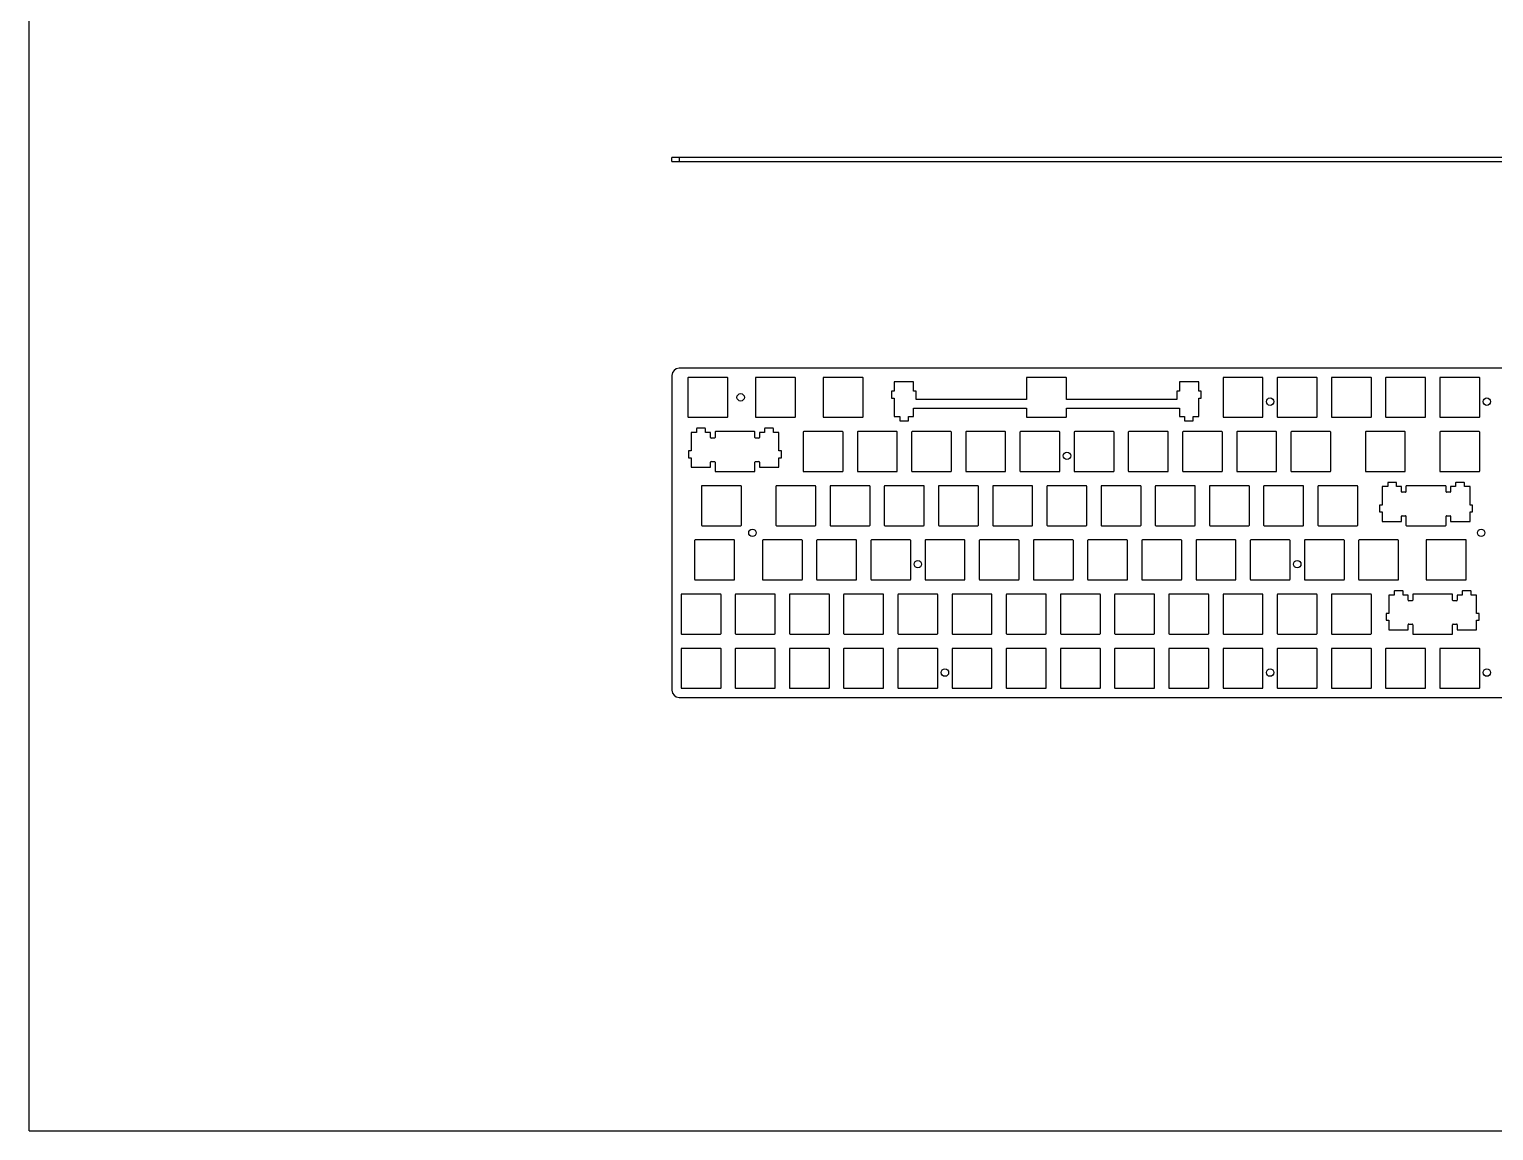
# Model space of a CAD drawing. Header units: inches. Extents: x -7 to 780, y -72 to 716.
# Drawn here: x -7 to 506, y -72 to 314 of the extents above; entities that cross this region are included whole.
import ezdxf

# ---------------------------------------------------------------- set-up
doc = ezdxf.new("R2010")
doc.units = ezdxf.units.IN
doc.header["$LTSCALE"] = 51.326917
doc.header["$MEASUREMENT"] = 0
doc.layers.get('0').update_dxf_attribs({"linetype": 'CONTINUOUS'})

msp = doc.modelspace()

# ---------------------------------------------------------------- linework, layer by layer
at = {"color": 7, "linetype": 'Continuous'}
for p, q in [((-7.436, -71.832), (-7.436, 715.569)), ((217.871, 267.951), (217.871, 269.451)), ((523.271, 269.451), (217.871, 269.451)), ((217.871, 267.951), (523.271, 267.951)), ((220.371, 269.451), (220.371, 267.951)), ((520.771, 195.495), (220.371, 195.495)), ((217.871, 192.995), (217.871, 82.595)), ((223.451, 192.095), (223.451, 178.495)), ((237.251, 192.295), (223.651, 192.295)), ((237.451, 178.495), (237.451, 192.095)), ((247.161, 192.095), (247.161, 178.495)), ((260.961, 192.295), (247.361, 192.295)), ((261.161, 178.495), (261.161, 192.095)), ((270.871, 192.095), (270.871, 178.495)), ((284.671, 192.295), (271.071, 192.295)), ((284.871, 178.495), (284.871, 192.095)), ((295.766, 190.795), (295.766, 187.445)), ((302.566, 190.795), (295.766, 190.795)), ((302.566, 187.445), (302.566, 190.795)), ((342.166, 192.095), (342.166, 184.545)), ((355.966, 192.295), (342.366, 192.295)), ((356.166, 184.545), (356.166, 192.095)), ((395.766, 190.795), (395.766, 187.445)), ((402.566, 190.795), (395.766, 190.795)), ((402.566, 187.445), (402.566, 190.795)), ((411.071, 192.095), (411.071, 178.495)), ((424.871, 192.295), (411.271, 192.295)), ((425.071, 178.495), (425.071, 192.095)), ((430.071, 192.095), (430.071, 178.495)), ((443.871, 192.295), (430.271, 192.295)), ((444.071, 178.495), (444.071, 192.095)), ((449.071, 192.095), (449.071, 178.495)), ((462.871, 192.295), (449.271, 192.295)), ((463.071, 178.495), (463.071, 192.095)), ((468.071, 192.095), (468.071, 178.495)), ((481.871, 192.295), (468.271, 192.295)), ((482.071, 178.495), (482.071, 192.095)), ((487.071, 192.095), (487.071, 178.495)), ((500.871, 192.295), (487.271, 192.295)), ((501.071, 178.495), (501.071, 192.095)), ((294.866, 187.445), (294.866, 185.045)), ((295.766, 187.445), (294.866, 187.445)), ((294.866, 185.045), (295.766, 185.045)), ((295.766, 185.045), (295.766, 178.595)), ((303.466, 187.445), (302.566, 187.445)), ((303.466, 184.545), (303.466, 187.445)), ((394.866, 187.445), (394.866, 184.545)), ((395.766, 187.445), (394.866, 187.445)), ((403.466, 187.445), (402.566, 187.445)), ((402.566, 178.595), (402.566, 185.045)), ((402.566, 185.045), (403.466, 185.045)), ((403.466, 185.045), (403.466, 187.445)), ((302.566, 178.595), (302.566, 181.545)), ((302.566, 181.545), (342.166, 181.545)), ((342.166, 184.545), (303.466, 184.545)), ((342.166, 181.545), (342.166, 178.495)), ((394.866, 184.545), (356.166, 184.545)), ((356.166, 178.495), (356.166, 181.545)), ((356.166, 181.545), (395.766, 181.545)), ((395.766, 181.545), (395.766, 178.595)), ((223.651, 178.295), (237.251, 178.295)), ((247.361, 178.295), (260.961, 178.295)), ((271.071, 178.295), (284.671, 178.295)), ((295.766, 178.595), (297.716, 178.595)), ((297.716, 178.595), (297.716, 177.095)), ((297.716, 177.095), (300.816, 177.095)), ((300.816, 177.095), (300.816, 178.595)), ((300.816, 178.595), (302.566, 178.595)), ((342.366, 178.295), (355.966, 178.295)), ((395.766, 178.595), (397.516, 178.595)), ((397.516, 178.595), (397.516, 177.095)), ((397.516, 177.095), (400.616, 177.095)), ((400.616, 177.095), (400.616, 178.595)), ((400.616, 178.595), (402.566, 178.595)), ((411.271, 178.295), (424.871, 178.295)), ((430.271, 178.295), (443.871, 178.295)), ((449.271, 178.295), (462.871, 178.295)), ((468.271, 178.295), (481.871, 178.295)), ((487.271, 178.295), (500.871, 178.295)), ((224.576, 172.995), (224.576, 166.545)), ((226.526, 172.995), (224.576, 172.995)), ((226.526, 174.295), (226.526, 172.995)), ((229.426, 174.495), (226.726, 174.495)), ((229.626, 172.995), (229.626, 174.295)), ((231.376, 172.995), (229.626, 172.995)), ((231.376, 171.195), (231.376, 172.995)), ((232.776, 170.995), (231.576, 170.995)), ((232.976, 173.095), (232.976, 171.195)), ((246.776, 173.295), (233.176, 173.295)), ((246.976, 171.195), (246.976, 173.095)), ((248.376, 170.995), (247.176, 170.995)), ((248.576, 172.995), (248.576, 171.195)), ((250.326, 172.995), (248.576, 172.995)), ((250.326, 174.295), (250.326, 172.995)), ((253.226, 174.495), (250.526, 174.495)), ((253.426, 172.995), (253.426, 174.295)), ((255.376, 172.995), (253.426, 172.995)), ((255.376, 166.545), (255.376, 172.995)), ((263.866, 173.095), (263.866, 159.495)), ((277.666, 173.295), (264.066, 173.295)), ((277.866, 159.495), (277.866, 173.095)), ((282.866, 173.095), (282.866, 159.495)), ((296.666, 173.295), (283.066, 173.295)), ((296.866, 159.495), (296.866, 173.095)), ((301.866, 173.095), (301.866, 159.495)), ((315.666, 173.295), (302.066, 173.295)), ((315.866, 159.495), (315.866, 173.095)), ((320.866, 173.095), (320.866, 159.495)), ((334.666, 173.295), (321.066, 173.295)), ((334.866, 159.495), (334.866, 173.095)), ((339.866, 173.095), (339.866, 159.495)), ((353.666, 173.295), (340.066, 173.295)), ((353.866, 159.495), (353.866, 173.095)), ((358.866, 173.095), (358.866, 159.495)), ((372.666, 173.295), (359.066, 173.295)), ((372.866, 159.495), (372.866, 173.095)), ((377.866, 173.095), (377.866, 159.495)), ((391.666, 173.295), (378.066, 173.295)), ((391.866, 159.495), (391.866, 173.095)), ((396.866, 173.095), (396.866, 159.495)), ((410.666, 173.295), (397.066, 173.295)), ((410.866, 159.495), (410.866, 173.095)), ((415.866, 173.095), (415.866, 159.495)), ((429.666, 173.295), (416.066, 173.295)), ((429.866, 159.495), (429.866, 173.095)), ((434.866, 173.095), (434.866, 159.495)), ((448.666, 173.295), (435.066, 173.295)), ((448.866, 159.495), (448.866, 173.095)), ((460.966, 173.095), (460.966, 159.495)), ((474.766, 173.295), (461.166, 173.295)), ((474.966, 159.495), (474.966, 173.095)), ((487.071, 173.095), (487.071, 159.495)), ((500.871, 173.295), (487.271, 173.295)), ((501.071, 159.495), (501.071, 173.095)), ((223.676, 166.545), (223.676, 164.145)), ((224.576, 166.545), (223.676, 166.545)), ((256.276, 166.545), (255.376, 166.545)), ((256.276, 164.145), (256.276, 166.545)), ((223.676, 164.145), (224.576, 164.145)), ((224.576, 164.145), (224.576, 160.795)), ((224.576, 160.795), (231.376, 160.795)), ((231.376, 160.795), (231.376, 162.595)), ((231.576, 162.795), (232.776, 162.795)), ((232.976, 162.595), (232.976, 159.495)), ((233.176, 159.295), (246.776, 159.295)), ((246.976, 159.495), (246.976, 162.595)), ((247.176, 162.795), (248.376, 162.795)), ((248.576, 162.595), (248.576, 160.795)), ((248.576, 160.795), (255.376, 160.795)), ((255.376, 160.795), (255.376, 164.145)), ((255.376, 164.145), (256.276, 164.145)), ((264.066, 159.295), (277.666, 159.295)), ((283.066, 159.295), (296.666, 159.295)), ((302.066, 159.295), (315.666, 159.295)), ((321.066, 159.295), (334.666, 159.295)), ((340.066, 159.295), (353.666, 159.295)), ((359.066, 159.295), (372.666, 159.295)), ((378.066, 159.295), (391.666, 159.295)), ((397.066, 159.295), (410.666, 159.295)), ((416.066, 159.295), (429.666, 159.295)), ((435.066, 159.295), (448.666, 159.295)), ((461.166, 159.295), (474.766, 159.295)), ((487.271, 159.295), (500.871, 159.295)), ((228.216, 154.095), (228.216, 140.495)), ((242.016, 154.295), (228.416, 154.295)), ((242.216, 140.495), (242.216, 154.095)), ((254.316, 154.095), (254.316, 140.495)), ((268.116, 154.295), (254.516, 154.295)), ((268.316, 140.495), (268.316, 154.095)), ((273.316, 154.095), (273.316, 140.495)), ((287.116, 154.295), (273.516, 154.295)), ((287.316, 140.495), (287.316, 154.095)), ((292.316, 154.095), (292.316, 140.495)), ((306.116, 154.295), (292.516, 154.295)), ((306.316, 140.495), (306.316, 154.095)), ((311.316, 154.095), (311.316, 140.495)), ((325.116, 154.295), (311.516, 154.295)), ((325.316, 140.495), (325.316, 154.095)), ((330.316, 154.095), (330.316, 140.495)), ((344.116, 154.295), (330.516, 154.295)), ((344.316, 140.495), (344.316, 154.095)), ((349.316, 154.095), (349.316, 140.495)), ((363.116, 154.295), (349.516, 154.295)), ((363.316, 140.495), (363.316, 154.095)), ((368.316, 154.095), (368.316, 140.495)), ((382.116, 154.295), (368.516, 154.295)), ((382.316, 140.495), (382.316, 154.095)), ((387.316, 154.095), (387.316, 140.495)), ((401.116, 154.295), (387.516, 154.295)), ((401.316, 140.495), (401.316, 154.095)), ((406.316, 154.095), (406.316, 140.495)), ((420.116, 154.295), (406.516, 154.295)), ((420.316, 140.495), (420.316, 154.095)), ((425.316, 154.095), (425.316, 140.495)), ((439.116, 154.295), (425.516, 154.295)), ((439.316, 140.495), (439.316, 154.095)), ((444.316, 154.095), (444.316, 140.495)), ((458.116, 154.295), (444.516, 154.295)), ((458.316, 140.495), (458.316, 154.095)), ((468.821, 155.295), (468.821, 153.995)), ((471.721, 155.495), (469.021, 155.495)), ((471.921, 153.995), (471.921, 155.295)), ((475.196, 154.095), (475.196, 152.039)), ((489.071, 154.295), (475.396, 154.295)), ((489.271, 152.195), (489.271, 154.095)), ((492.621, 155.295), (492.621, 153.995)), ((495.521, 155.495), (492.821, 155.495)), ((495.721, 153.995), (495.721, 155.295)), ((468.821, 153.995), (466.871, 153.995)), ((466.871, 153.995), (466.871, 147.545)), ((473.671, 153.995), (471.921, 153.995)), ((473.671, 152.195), (473.671, 153.995)), ((475.079, 151.995), (473.871, 151.995)), ((490.671, 151.995), (489.471, 151.995)), ((492.621, 153.995), (490.871, 153.995)), ((490.871, 153.995), (490.871, 152.195)), ((497.671, 153.995), (495.721, 153.995)), ((497.671, 147.545), (497.671, 153.995)), ((466.871, 147.545), (465.971, 147.545)), ((465.971, 147.545), (465.971, 145.145)), ((465.971, 145.145), (466.871, 145.145)), ((466.871, 145.145), (466.871, 141.795)), ((473.871, 143.795), (475.079, 143.795)), ((489.471, 143.795), (490.671, 143.795)), ((498.571, 147.545), (497.671, 147.545)), ((497.671, 145.145), (498.571, 145.145)), ((497.671, 141.795), (497.671, 145.145)), ((498.571, 145.145), (498.571, 147.545)), ((228.416, 140.295), (242.016, 140.295)), ((254.516, 140.295), (268.116, 140.295)), ((273.516, 140.295), (287.116, 140.295)), ((292.516, 140.295), (306.116, 140.295)), ((311.516, 140.295), (325.116, 140.295)), ((330.516, 140.295), (344.116, 140.295)), ((349.516, 140.295), (363.116, 140.295)), ((368.516, 140.295), (382.116, 140.295)), ((387.516, 140.295), (401.116, 140.295)), ((406.516, 140.295), (420.116, 140.295)), ((425.516, 140.295), (439.116, 140.295)), ((444.516, 140.295), (458.116, 140.295)), ((466.871, 141.795), (473.671, 141.795)), ((473.671, 141.795), (473.671, 143.595)), ((475.196, 143.751), (475.196, 140.495)), ((475.396, 140.295), (489.071, 140.295)), ((489.271, 140.495), (489.271, 143.595)), ((490.871, 143.595), (490.871, 141.795)), ((490.871, 141.795), (497.671, 141.795)), ((225.836, 135.095), (225.836, 121.495)), ((239.636, 135.295), (226.036, 135.295)), ((239.836, 121.495), (239.836, 135.095)), ((249.601, 135.095), (249.601, 121.495)), ((263.401, 135.295), (249.801, 135.295)), ((263.601, 121.495), (263.601, 135.095)), ((268.601, 135.095), (268.601, 121.495)), ((282.401, 135.295), (268.801, 135.295)), ((282.601, 121.495), (282.601, 135.095)), ((287.601, 135.095), (287.601, 121.495)), ((301.401, 135.295), (287.801, 135.295)), ((301.601, 121.495), (301.601, 135.095)), ((306.601, 135.095), (306.601, 121.495)), ((320.401, 135.295), (306.801, 135.295)), ((320.601, 121.495), (320.601, 135.095)), ((325.601, 135.095), (325.601, 121.495)), ((339.401, 135.295), (325.801, 135.295)), ((339.601, 121.495), (339.601, 135.095)), ((344.601, 135.095), (344.601, 121.495)), ((358.401, 135.295), (344.801, 135.295)), ((358.601, 121.495), (358.601, 135.095)), ((363.601, 135.095), (363.601, 121.495)), ((377.401, 135.295), (363.801, 135.295)), ((377.601, 121.495), (377.601, 135.095)), ((382.601, 135.095), (382.601, 121.495)), ((396.401, 135.295), (382.801, 135.295)), ((396.601, 121.495), (396.601, 135.095)), ((401.601, 135.095), (401.601, 121.495)), ((415.401, 135.295), (401.801, 135.295)), ((415.601, 121.495), (415.601, 135.095)), ((420.601, 135.095), (420.601, 121.495)), ((434.401, 135.295), (420.801, 135.295)), ((434.601, 121.495), (434.601, 135.095)), ((439.601, 135.095), (439.601, 121.495)), ((453.401, 135.295), (439.801, 135.295)), ((453.601, 121.495), (453.601, 135.095)), ((458.601, 135.095), (458.601, 121.495)), ((472.401, 135.295), (458.801, 135.295)), ((472.601, 121.495), (472.601, 135.095)), ((496.331, 135.295), (482.331, 135.295)), ((482.331, 135.295), (482.331, 121.295)), ((496.331, 121.295), (496.331, 135.295)), ((226.036, 121.295), (239.636, 121.295)), ((249.801, 121.295), (263.401, 121.295)), ((268.801, 121.295), (282.401, 121.295)), ((287.801, 121.295), (301.401, 121.295)), ((306.801, 121.295), (320.401, 121.295)), ((325.801, 121.295), (339.401, 121.295)), ((344.801, 121.295), (358.401, 121.295)), ((363.801, 121.295), (377.401, 121.295)), ((382.801, 121.295), (396.401, 121.295)), ((401.801, 121.295), (415.401, 121.295)), ((420.801, 121.295), (434.401, 121.295)), ((439.801, 121.295), (453.401, 121.295)), ((458.801, 121.295), (472.401, 121.295)), ((482.331, 121.295), (496.331, 121.295)), ((221.071, 116.095), (221.071, 102.495)), ((234.871, 116.295), (221.271, 116.295)), ((235.071, 102.495), (235.071, 116.095)), ((240.071, 116.095), (240.071, 102.495)), ((253.871, 116.295), (240.271, 116.295)), ((254.071, 102.495), (254.071, 116.095)), ((259.071, 116.095), (259.071, 102.495)), ((272.871, 116.295), (259.271, 116.295)), ((273.071, 102.495), (273.071, 116.095)), ((278.071, 116.095), (278.071, 102.495)), ((291.871, 116.295), (278.271, 116.295)), ((292.071, 102.495), (292.071, 116.095)), ((297.071, 116.095), (297.071, 102.495)), ((310.871, 116.295), (297.271, 116.295)), ((311.071, 102.495), (311.071, 116.095)), ((316.071, 116.095), (316.071, 102.495)), ((329.871, 116.295), (316.271, 116.295)), ((330.071, 102.495), (330.071, 116.095)), ((335.071, 116.095), (335.071, 102.495)), ((348.871, 116.295), (335.271, 116.295)), ((349.071, 102.495), (349.071, 116.095)), ((354.071, 116.095), (354.071, 102.495)), ((367.871, 116.295), (354.271, 116.295)), ((368.071, 102.495), (368.071, 116.095)), ((373.071, 116.095), (373.071, 102.495)), ((386.871, 116.295), (373.271, 116.295)), ((387.071, 102.495), (387.071, 116.095)), ((392.071, 116.095), (392.071, 102.495)), ((405.871, 116.295), (392.271, 116.295)), ((406.071, 102.495), (406.071, 116.095)), ((411.071, 116.095), (411.071, 102.495)), ((424.871, 116.295), (411.271, 116.295)), ((425.071, 102.495), (425.071, 116.095)), ((430.071, 116.095), (430.071, 102.495)), ((443.871, 116.295), (430.271, 116.295)), ((444.071, 102.495), (444.071, 116.095)), ((449.071, 116.095), (449.071, 102.495)), ((462.871, 116.295), (449.271, 116.295)), ((463.071, 102.495), (463.071, 116.095)), ((471.121, 115.995), (469.171, 115.995)), ((469.171, 115.995), (469.171, 109.545)), ((471.121, 117.295), (471.121, 115.995)), ((474.021, 117.495), (471.321, 117.495)), ((474.221, 115.995), (474.221, 117.295)), ((475.971, 115.995), (474.221, 115.995)), ((475.971, 114.195), (475.971, 115.995)), ((477.371, 113.995), (476.171, 113.995)), ((491.571, 116.295), (477.571, 116.295)), ((477.571, 116.295), (477.571, 114.195)), ((491.571, 114.195), (491.571, 116.295)), ((492.971, 113.995), (491.771, 113.995)), ((494.921, 115.995), (493.171, 115.995)), ((493.171, 115.995), (493.171, 114.195)), ((494.921, 117.295), (494.921, 115.995)), ((497.821, 117.495), (495.121, 117.495)), ((498.021, 115.995), (498.021, 117.295)), ((499.971, 115.995), (498.021, 115.995)), ((499.971, 109.545), (499.971, 115.995)), ((469.171, 109.545), (468.271, 109.545)), ((468.271, 109.545), (468.271, 107.145)), ((500.871, 109.545), (499.971, 109.545)), ((500.871, 107.145), (500.871, 109.545)), ((468.271, 107.145), (469.171, 107.145)), ((469.171, 107.145), (469.171, 103.795)), ((469.171, 103.795), (475.971, 103.795)), ((475.971, 103.795), (475.971, 105.595)), ((476.171, 105.795), (477.371, 105.795)), ((477.571, 105.595), (477.571, 102.295)), ((491.571, 102.295), (491.571, 105.595)), ((491.771, 105.795), (492.971, 105.795)), ((493.171, 105.595), (493.171, 103.795)), ((493.171, 103.795), (499.971, 103.795)), ((499.971, 107.145), (500.871, 107.145)), ((499.971, 103.795), (499.971, 107.145)), ((221.271, 102.295), (234.871, 102.295)), ((240.271, 102.295), (253.871, 102.295)), ((259.271, 102.295), (272.871, 102.295)), ((278.271, 102.295), (291.871, 102.295)), ((297.271, 102.295), (310.871, 102.295)), ((316.271, 102.295), (329.871, 102.295)), ((335.271, 102.295), (348.871, 102.295)), ((354.271, 102.295), (367.871, 102.295)), ((373.271, 102.295), (386.871, 102.295)), ((392.271, 102.295), (405.871, 102.295)), ((411.271, 102.295), (424.871, 102.295)), ((430.271, 102.295), (443.871, 102.295)), ((449.271, 102.295), (462.871, 102.295)), ((477.571, 102.295), (491.571, 102.295)), ((221.071, 97.095), (221.071, 83.495)), ((234.871, 97.295), (221.271, 97.295)), ((235.071, 83.495), (235.071, 97.095)), ((240.071, 97.095), (240.071, 83.495)), ((253.871, 97.295), (240.271, 97.295)), ((254.071, 83.495), (254.071, 97.095)), ((259.071, 97.095), (259.071, 83.495)), ((272.871, 97.295), (259.271, 97.295)), ((273.071, 83.495), (273.071, 97.095)), ((278.071, 97.095), (278.071, 83.495)), ((291.871, 97.295), (278.271, 97.295)), ((292.071, 83.495), (292.071, 97.095)), ((297.071, 97.095), (297.071, 83.495)), ((310.871, 97.295), (297.271, 97.295)), ((311.071, 83.495), (311.071, 97.095)), ((316.071, 97.095), (316.071, 83.495)), ((329.871, 97.295), (316.271, 97.295)), ((330.071, 83.495), (330.071, 97.095)), ((335.071, 97.095), (335.071, 83.495)), ((348.871, 97.295), (335.271, 97.295)), ((349.071, 83.495), (349.071, 97.095)), ((354.071, 97.095), (354.071, 83.495)), ((367.871, 97.295), (354.271, 97.295)), ((368.071, 83.495), (368.071, 97.095)), ((373.071, 97.095), (373.071, 83.495)), ((386.871, 97.295), (373.271, 97.295)), ((387.071, 83.495), (387.071, 97.095)), ((392.071, 97.095), (392.071, 83.495)), ((405.871, 97.295), (392.271, 97.295)), ((406.071, 83.495), (406.071, 97.095)), ((411.071, 97.095), (411.071, 83.495)), ((424.871, 97.295), (411.271, 97.295)), ((425.071, 83.495), (425.071, 97.095)), ((430.071, 97.095), (430.071, 83.495)), ((443.871, 97.295), (430.271, 97.295)), ((444.071, 83.495), (444.071, 97.095)), ((449.071, 97.095), (449.071, 83.495)), ((462.871, 97.295), (449.271, 97.295)), ((463.071, 83.495), (463.071, 97.095)), ((468.071, 97.095), (468.071, 83.495)), ((481.871, 97.295), (468.271, 97.295)), ((482.071, 83.495), (482.071, 97.095)), ((487.071, 97.095), (487.071, 83.495)), ((500.871, 97.295), (487.271, 97.295)), ((501.071, 83.495), (501.071, 97.095)), ((221.271, 83.295), (234.871, 83.295)), ((240.271, 83.295), (253.871, 83.295)), ((259.271, 83.295), (272.871, 83.295)), ((278.271, 83.295), (291.871, 83.295)), ((297.271, 83.295), (310.871, 83.295)), ((316.271, 83.295), (329.871, 83.295)), ((335.271, 83.295), (348.871, 83.295)), ((354.271, 83.295), (367.871, 83.295)), ((373.271, 83.295), (386.871, 83.295)), ((392.271, 83.295), (405.871, 83.295)), ((411.271, 83.295), (424.871, 83.295)), ((430.271, 83.295), (443.871, 83.295)), ((449.271, 83.295), (462.871, 83.295)), ((468.271, 83.295), (481.871, 83.295)), ((487.271, 83.295), (500.871, 83.295)), ((220.371, 80.095), (520.771, 80.095)), ((-7.436, -71.832), (779.965, -71.832))]:
    msp.add_line(p, q, dxfattribs=at)
for centre in [(241.951, 185.295), (427.571, 183.795), (503.571, 183.795), (356.366, 164.795), (246.071, 137.795), (501.571, 137.795), (304.101, 126.795), (437.101, 126.795), (313.571, 88.795), (427.571, 88.795), (503.571, 88.795)]:
    msp.add_circle(centre, 1.3, dxfattribs=at)
for centre, radius, start, end in [((220.371, 192.995), 2.5, 90, 180), ((223.651, 192.095), 0.2, 90, 180), ((237.251, 192.095), 0.2, 0, 90), ((247.361, 192.095), 0.2, 90, 180), ((260.961, 192.095), 0.2, 0, 90), ((271.071, 192.095), 0.2, 90, 180), ((284.671, 192.095), 0.2, 0, 90), ((342.366, 192.095), 0.2, 90, 180), ((355.966, 192.095), 0.2, 0, 90), ((411.271, 192.095), 0.2, 90, 180), ((424.871, 192.095), 0.2, 0, 90), ((430.271, 192.095), 0.2, 90, 180), ((443.871, 192.095), 0.2, 0, 90), ((449.271, 192.095), 0.2, 90, 180), ((462.871, 192.095), 0.2, 0, 90), ((468.271, 192.095), 0.2, 90, 180), ((481.871, 192.095), 0.2, 0, 90), ((487.271, 192.095), 0.2, 90, 180), ((500.871, 192.095), 0.2, 0, 90), ((223.651, 178.495), 0.2, 180, 270), ((237.251, 178.495), 0.2, 270, 360), ((247.361, 178.495), 0.2, 180, 270), ((260.961, 178.495), 0.2, 270, 360), ((271.071, 178.495), 0.2, 180, 270), ((284.671, 178.495), 0.2, 270, 360), ((342.366, 178.495), 0.2, 180, 270), ((355.966, 178.495), 0.2, 270, 360), ((411.271, 178.495), 0.2, 180, 270), ((424.871, 178.495), 0.2, 270, 360), ((430.271, 178.495), 0.2, 180, 270), ((443.871, 178.495), 0.2, 270, 360), ((449.271, 178.495), 0.2, 180, 270), ((462.871, 178.495), 0.2, 270, 360), ((468.271, 178.495), 0.2, 180, 270), ((481.871, 178.495), 0.2, 270, 360), ((487.271, 178.495), 0.2, 180, 270), ((500.871, 178.495), 0.2, 270, 360), ((226.726, 174.295), 0.2, 90, 180), ((229.426, 174.295), 0.2, 0, 90), ((231.576, 171.195), 0.2, 180, 270), ((232.776, 171.195), 0.2, 270, 360), ((233.176, 173.095), 0.2, 90, 180), ((246.776, 173.095), 0.2, 0, 90), ((247.176, 171.195), 0.2, 180, 270), ((248.376, 171.195), 0.2, 270, 360), ((250.526, 174.295), 0.2, 90, 180), ((253.226, 174.295), 0.2, 0, 90), ((264.066, 173.095), 0.2, 90, 180), ((277.666, 173.095), 0.2, 0, 90), ((283.066, 173.095), 0.2, 90, 180), ((296.666, 173.095), 0.2, 0, 90), ((302.066, 173.095), 0.2, 90, 180), ((315.666, 173.095), 0.2, 0, 90), ((321.066, 173.095), 0.2, 90, 180), ((334.666, 173.095), 0.2, 0, 90), ((340.066, 173.095), 0.2, 90, 180), ((353.666, 173.095), 0.2, 0, 90), ((359.066, 173.095), 0.2, 90, 180), ((372.666, 173.095), 0.2, 0, 90), ((378.066, 173.095), 0.2, 90, 180), ((391.666, 173.095), 0.2, 0, 90), ((397.066, 173.095), 0.2, 90, 180), ((410.666, 173.095), 0.2, 0, 90), ((416.066, 173.095), 0.2, 90, 180), ((429.666, 173.095), 0.2, 0, 90), ((435.066, 173.095), 0.2, 90, 180), ((448.666, 173.095), 0.2, 0, 90), ((461.166, 173.095), 0.2, 90, 180), ((474.766, 173.095), 0.2, 0, 90), ((487.271, 173.095), 0.2, 90, 180), ((500.871, 173.095), 0.2, 0, 90), ((231.576, 162.595), 0.2, 90, 180), ((232.776, 162.595), 0.2, 0, 90), ((233.176, 159.495), 0.2, 180, 270), ((246.776, 159.495), 0.2, 270, 360), ((247.176, 162.595), 0.2, 90, 180), ((248.376, 162.595), 0.2, 0, 90), ((264.066, 159.495), 0.2, 180, 270), ((277.666, 159.495), 0.2, 270, 360), ((283.066, 159.495), 0.2, 180, 270), ((296.666, 159.495), 0.2, 270, 360), ((302.066, 159.495), 0.2, 180, 270), ((315.666, 159.495), 0.2, 270, 360), ((321.066, 159.495), 0.2, 180, 270), ((334.666, 159.495), 0.2, 270, 360), ((340.066, 159.495), 0.2, 180, 270), ((353.666, 159.495), 0.2, 270, 360), ((359.066, 159.495), 0.2, 180, 270), ((372.666, 159.495), 0.2, 270, 360), ((378.066, 159.495), 0.2, 180, 270), ((391.666, 159.495), 0.2, 270, 360), ((397.066, 159.495), 0.2, 180, 270), ((410.666, 159.495), 0.2, 270, 360), ((416.066, 159.495), 0.2, 180, 270), ((429.666, 159.495), 0.2, 270, 360), ((435.066, 159.495), 0.2, 180, 270), ((448.666, 159.495), 0.2, 270, 360), ((461.166, 159.495), 0.2, 180, 270), ((474.766, 159.495), 0.2, 270, 360), ((487.271, 159.495), 0.2, 180, 270), ((500.871, 159.495), 0.2, 270, 360), ((228.416, 154.095), 0.2, 90, 180), ((242.016, 154.095), 0.2, 0, 90), ((254.516, 154.095), 0.2, 90, 180), ((268.116, 154.095), 0.2, 0, 90), ((273.516, 154.095), 0.2, 90, 180), ((287.116, 154.095), 0.2, 0, 90), ((292.516, 154.095), 0.2, 90, 180), ((306.116, 154.095), 0.2, 0, 90), ((311.516, 154.095), 0.2, 90, 180), ((325.116, 154.095), 0.2, 0, 90), ((330.516, 154.095), 0.2, 90, 180), ((344.116, 154.095), 0.2, 0, 90), ((349.516, 154.095), 0.2, 90, 180), ((363.116, 154.095), 0.2, 0, 90), ((368.516, 154.095), 0.2, 90, 180), ((382.116, 154.095), 0.2, 0, 90), ((387.516, 154.095), 0.2, 90, 180), ((401.116, 154.095), 0.2, 0, 90), ((406.516, 154.095), 0.2, 90, 180), ((420.116, 154.095), 0.2, 0, 90), ((425.516, 154.095), 0.2, 90, 180), ((439.116, 154.095), 0.2, 0, 90), ((444.516, 154.095), 0.2, 90, 180), ((458.116, 154.095), 0.2, 0, 90), ((469.021, 155.295), 0.2, 90, 180), ((471.721, 155.295), 0.2, 0, 90), ((475.396, 154.095), 0.2, 90, 180), ((489.071, 154.095), 0.2, 0, 90), ((492.821, 155.295), 0.2, 90, 180), ((495.521, 155.295), 0.2, 0, 90), ((473.871, 152.195), 0.2, 180, 270), ((475.071, 152.195), 0.2, 270, 308.68219), ((489.471, 152.195), 0.2, 180, 270), ((490.671, 152.195), 0.2, 270, 360), ((473.871, 143.595), 0.2, 90, 180), ((475.071, 143.595), 0.2, 51.31781, 90), ((489.471, 143.595), 0.2, 90, 180), ((490.671, 143.595), 0.2, 0, 90), ((228.416, 140.495), 0.2, 180, 270), ((242.016, 140.495), 0.2, 270, 360), ((254.516, 140.495), 0.2, 180, 270), ((268.116, 140.495), 0.2, 270, 360), ((273.516, 140.495), 0.2, 180, 270), ((287.116, 140.495), 0.2, 270, 360), ((292.516, 140.495), 0.2, 180, 270), ((306.116, 140.495), 0.2, 270, 360), ((311.516, 140.495), 0.2, 180, 270), ((325.116, 140.495), 0.2, 270, 360), ((330.516, 140.495), 0.2, 180, 270), ((344.116, 140.495), 0.2, 270, 360), ((349.516, 140.495), 0.2, 180, 270), ((363.116, 140.495), 0.2, 270, 360), ((368.516, 140.495), 0.2, 180, 270), ((382.116, 140.495), 0.2, 270, 360), ((387.516, 140.495), 0.2, 180, 270), ((401.116, 140.495), 0.2, 270, 360), ((406.516, 140.495), 0.2, 180, 270), ((420.116, 140.495), 0.2, 270, 360), ((425.516, 140.495), 0.2, 180, 270), ((439.116, 140.495), 0.2, 270, 360), ((444.516, 140.495), 0.2, 180, 270), ((458.116, 140.495), 0.2, 270, 360), ((475.396, 140.495), 0.2, 180, 270), ((489.071, 140.495), 0.2, 270, 360), ((226.036, 135.095), 0.2, 90, 180), ((239.636, 135.095), 0.2, 0, 90), ((249.801, 135.095), 0.2, 90, 180), ((263.401, 135.095), 0.2, 0, 90), ((268.801, 135.095), 0.2, 90, 180), ((282.401, 135.095), 0.2, 0, 90), ((287.801, 135.095), 0.2, 90, 180), ((301.401, 135.095), 0.2, 0, 90), ((306.801, 135.095), 0.2, 90, 180), ((320.401, 135.095), 0.2, 0, 90), ((325.801, 135.095), 0.2, 90, 180), ((339.401, 135.095), 0.2, 0, 90), ((344.801, 135.095), 0.2, 90, 180), ((358.401, 135.095), 0.2, 0, 90), ((363.801, 135.095), 0.2, 90, 180), ((377.401, 135.095), 0.2, 0, 90), ((382.801, 135.095), 0.2, 90, 180), ((396.401, 135.095), 0.2, 0, 90), ((401.801, 135.095), 0.2, 90, 180), ((415.401, 135.095), 0.2, 0, 90), ((420.801, 135.095), 0.2, 90, 180), ((434.401, 135.095), 0.2, 0, 90), ((439.801, 135.095), 0.2, 90, 180), ((453.401, 135.095), 0.2, 0, 90), ((458.801, 135.095), 0.2, 90, 180), ((472.401, 135.095), 0.2, 0, 90), ((226.036, 121.495), 0.2, 180, 270), ((239.636, 121.495), 0.2, 270, 360), ((249.801, 121.495), 0.2, 180, 270), ((263.401, 121.495), 0.2, 270, 360), ((268.801, 121.495), 0.2, 180, 270), ((282.401, 121.495), 0.2, 270, 360), ((287.801, 121.495), 0.2, 180, 270), ((301.401, 121.495), 0.2, 270, 360), ((306.801, 121.495), 0.2, 180, 270), ((320.401, 121.495), 0.2, 270, 360), ((325.801, 121.495), 0.2, 180, 270), ((339.401, 121.495), 0.2, 270, 360), ((344.801, 121.495), 0.2, 180, 270), ((358.401, 121.495), 0.2, 270, 360), ((363.801, 121.495), 0.2, 180, 270), ((377.401, 121.495), 0.2, 270, 360), ((382.801, 121.495), 0.2, 180, 270), ((396.401, 121.495), 0.2, 270, 360), ((401.801, 121.495), 0.2, 180, 270), ((415.401, 121.495), 0.2, 270, 360), ((420.801, 121.495), 0.2, 180, 270), ((434.401, 121.495), 0.2, 270, 360), ((439.801, 121.495), 0.2, 180, 270), ((453.401, 121.495), 0.2, 270, 360), ((458.801, 121.495), 0.2, 180, 270), ((472.401, 121.495), 0.2, 270, 360), ((221.271, 116.095), 0.2, 90, 180), ((234.871, 116.095), 0.2, 0, 90), ((240.271, 116.095), 0.2, 90, 180), ((253.871, 116.095), 0.2, 0, 90), ((259.271, 116.095), 0.2, 90, 180), ((272.871, 116.095), 0.2, 0, 90), ((278.271, 116.095), 0.2, 90, 180), ((291.871, 116.095), 0.2, 0, 90), ((297.271, 116.095), 0.2, 90, 180), ((310.871, 116.095), 0.2, 0, 90), ((316.271, 116.095), 0.2, 90, 180), ((329.871, 116.095), 0.2, 0, 90), ((335.271, 116.095), 0.2, 90, 180), ((348.871, 116.095), 0.2, 0, 90), ((354.271, 116.095), 0.2, 90, 180), ((367.871, 116.095), 0.2, 0, 90), ((373.271, 116.095), 0.2, 90, 180), ((386.871, 116.095), 0.2, 0, 90), ((392.271, 116.095), 0.2, 90, 180), ((405.871, 116.095), 0.2, 0, 90), ((411.271, 116.095), 0.2, 90, 180), ((424.871, 116.095), 0.2, 0, 90), ((430.271, 116.095), 0.2, 90, 180), ((443.871, 116.095), 0.2, 0, 90), ((449.271, 116.095), 0.2, 90, 180), ((462.871, 116.095), 0.2, 0, 90), ((471.321, 117.295), 0.2, 90, 180), ((474.021, 117.295), 0.2, 0, 90), ((476.171, 114.195), 0.2, 180, 270), ((477.371, 114.195), 0.2, 270, 360), ((491.771, 114.195), 0.2, 180, 270), ((492.971, 114.195), 0.2, 270, 360), ((495.121, 117.295), 0.2, 90, 180), ((497.821, 117.295), 0.2, 0, 90), ((476.171, 105.595), 0.2, 90, 180), ((477.371, 105.595), 0.2, 0, 90), ((491.771, 105.595), 0.2, 90, 180), ((492.971, 105.595), 0.2, 0, 90), ((221.271, 102.495), 0.2, 180, 270), ((234.871, 102.495), 0.2, 270, 360), ((240.271, 102.495), 0.2, 180, 270), ((253.871, 102.495), 0.2, 270, 360), ((259.271, 102.495), 0.2, 180, 270), ((272.871, 102.495), 0.2, 270, 360), ((278.271, 102.495), 0.2, 180, 270), ((291.871, 102.495), 0.2, 270, 360), ((297.271, 102.495), 0.2, 180, 270), ((310.871, 102.495), 0.2, 270, 360), ((316.271, 102.495), 0.2, 180, 270), ((329.871, 102.495), 0.2, 270, 360), ((335.271, 102.495), 0.2, 180, 270), ((348.871, 102.495), 0.2, 270, 360), ((354.271, 102.495), 0.2, 180, 270), ((367.871, 102.495), 0.2, 270, 360), ((373.271, 102.495), 0.2, 180, 270), ((386.871, 102.495), 0.2, 270, 360), ((392.271, 102.495), 0.2, 180, 270), ((405.871, 102.495), 0.2, 270, 360), ((411.271, 102.495), 0.2, 180, 270), ((424.871, 102.495), 0.2, 270, 360), ((430.271, 102.495), 0.2, 180, 270), ((443.871, 102.495), 0.2, 270, 360), ((449.271, 102.495), 0.2, 180, 270), ((462.871, 102.495), 0.2, 270, 360), ((221.271, 97.095), 0.2, 90, 180), ((234.871, 97.095), 0.2, 0, 90), ((240.271, 97.095), 0.2, 90, 180), ((253.871, 97.095), 0.2, 0, 90), ((259.271, 97.095), 0.2, 90, 180), ((272.871, 97.095), 0.2, 0, 90), ((278.271, 97.095), 0.2, 90, 180), ((291.871, 97.095), 0.2, 0, 90), ((297.271, 97.095), 0.2, 90, 180), ((310.871, 97.095), 0.2, 0, 90), ((316.271, 97.095), 0.2, 90, 180), ((329.871, 97.095), 0.2, 0, 90), ((335.271, 97.095), 0.2, 90, 180), ((348.871, 97.095), 0.2, 0, 90), ((354.271, 97.095), 0.2, 90, 180), ((367.871, 97.095), 0.2, 0, 90), ((373.271, 97.095), 0.2, 90, 180), ((386.871, 97.095), 0.2, 0, 90), ((392.271, 97.095), 0.2, 90, 180), ((405.871, 97.095), 0.2, 0, 90), ((411.271, 97.095), 0.2, 90, 180), ((424.871, 97.095), 0.2, 0, 90), ((430.271, 97.095), 0.2, 90, 180), ((443.871, 97.095), 0.2, 0, 90), ((449.271, 97.095), 0.2, 90, 180), ((462.871, 97.095), 0.2, 0, 90), ((468.271, 97.095), 0.2, 90, 180), ((481.871, 97.095), 0.2, 0, 90), ((487.271, 97.095), 0.2, 90, 180), ((500.871, 97.095), 0.2, 0, 90), ((220.371, 82.595), 2.5, 180, 270), ((221.271, 83.495), 0.2, 180, 270), ((234.871, 83.495), 0.2, 270, 360), ((240.271, 83.495), 0.2, 180, 270), ((253.871, 83.495), 0.2, 270, 360), ((259.271, 83.495), 0.2, 180, 270), ((272.871, 83.495), 0.2, 270, 360), ((278.271, 83.495), 0.2, 180, 270), ((291.871, 83.495), 0.2, 270, 360), ((297.271, 83.495), 0.2, 180, 270), ((310.871, 83.495), 0.2, 270, 360), ((316.271, 83.495), 0.2, 180, 270), ((329.871, 83.495), 0.2, 270, 360), ((335.271, 83.495), 0.2, 180, 270), ((348.871, 83.495), 0.2, 270, 360), ((354.271, 83.495), 0.2, 180, 270), ((367.871, 83.495), 0.2, 270, 360), ((373.271, 83.495), 0.2, 180, 270), ((386.871, 83.495), 0.2, 270, 360), ((392.271, 83.495), 0.2, 180, 270), ((405.871, 83.495), 0.2, 270, 360), ((411.271, 83.495), 0.2, 180, 270), ((424.871, 83.495), 0.2, 270, 360), ((430.271, 83.495), 0.2, 180, 270), ((443.871, 83.495), 0.2, 270, 360), ((449.271, 83.495), 0.2, 180, 270), ((462.871, 83.495), 0.2, 270, 360), ((468.271, 83.495), 0.2, 180, 270), ((481.871, 83.495), 0.2, 270, 360), ((487.271, 83.495), 0.2, 180, 270), ((500.871, 83.495), 0.2, 270, 360)]:
    msp.add_arc(centre, radius, start, end, dxfattribs=at)

doc.saveas('drawing.dxf')
